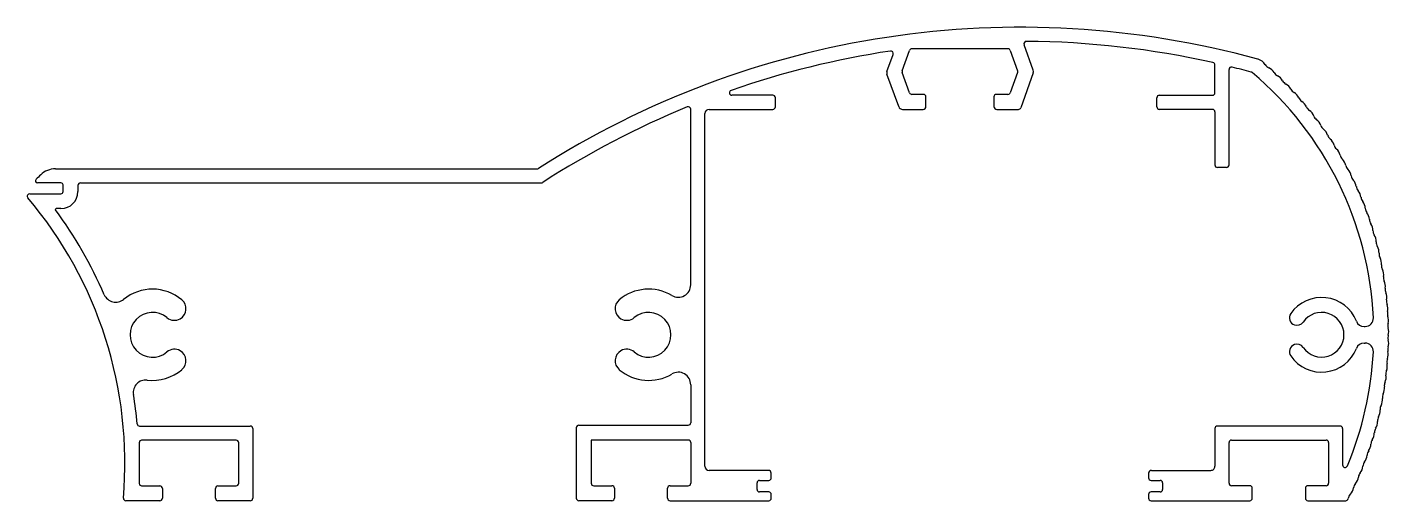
# Model space of a CAD drawing. Extents: x 477 to 641, y 693 to 750.
import ezdxf

# ---------------------------------------------------------------- set-up
doc = ezdxf.new("R2010")
doc.units = 0
doc.layers.get('0').update_dxf_attribs({"linetype": 'CONTINUOUS'})

msp = doc.modelspace()

# ---------------------------------------------------------------- linework, layer by layer
for p, q in [((582.56, 744.54), (583.45, 746.99)), ((595.32, 747.19), (583.74, 747.19)), ((595.6, 746.99), (596.49, 744.54)), ((598.38, 744.61), (597.26, 747.68)), ((580.73, 744.46), (581.47, 746.51)), ((620.27, 741.89), (620.27, 745.23)), ((582.15, 740.22), (580.73, 744.12)), ((583.45, 741.89), (582.56, 744.34)), ((596.49, 744.34), (595.6, 741.89)), ((598.38, 744.27), (596.86, 740.09)), ((621.97, 733.19), (621.97, 744.69)), ((566.98, 741.59), (562.03, 741.59)), ((567.28, 740.19), (567.28, 741.29)), ((585.13, 741.69), (583.74, 741.69)), ((585.43, 740.24), (585.43, 741.39)), ((593.63, 741.39), (593.63, 740.24)), ((595.32, 741.69), (593.93, 741.69)), ((613.27, 740.19), (613.27, 741.29)), ((613.57, 741.59), (619.97, 741.59)), ((557.08, 718.75), (557.08, 739.9)), ((558.78, 696.89), (558.78, 739.39)), ((559.28, 739.89), (566.98, 739.89)), ((582.62, 739.89), (585.08, 739.89)), ((593.98, 739.89), (596.58, 739.89)), ((619.97, 739.89), (613.57, 739.89)), ((620.27, 739.59), (620.27, 733.19)), ((480.48, 732.73), (538.57, 732.73)), ((621.67, 732.89), (620.57, 732.89)), ((481.15, 731.03), (478.32, 731.03)), ((481.4, 729.98), (481.4, 730.78)), ((483.2, 730.73), (483.2, 729.98)), ((483.5, 731.03), (539.07, 731.03)), ((477.39, 729.73), (481.15, 729.73)), ((481.15, 727.93), (480.57, 727.93)), ((638.26, 713.73), (638.38, 713.73)), ((638.26, 711.73), (638.38, 711.73)), ((557.08, 706.72), (557.08, 702.14)), ((490.64, 701.73), (503.98, 701.73)), ((504.28, 701.43), (504.28, 693.03)), ((543.28, 701.54), (543.28, 693.04)), ((543.58, 701.84), (556.78, 701.84)), ((620.27, 701.44), (620.27, 696.89)), ((635.37, 701.74), (620.57, 701.74)), ((635.67, 701.44), (635.67, 697.05)), ((490.58, 699.73), (490.58, 694.83)), ((502.28, 700.03), (490.88, 700.03)), ((502.58, 694.83), (502.58, 699.73)), ((556.78, 700.04), (545.08, 700.04)), ((545.08, 700.04), (545.08, 694.84)), ((557.08, 699.74), (557.08, 694.84)), ((621.97, 694.84), (621.97, 699.74)), ((622.27, 700.04), (633.68, 700.04)), ((633.98, 699.74), (633.98, 694.84)), ((566.43, 696.39), (559.28, 696.39)), ((566.78, 695.49), (566.78, 696.04)), ((612.27, 696.04), (612.27, 695.49)), ((612.62, 696.39), (619.77, 696.39)), ((490.88, 694.53), (493.08, 694.53)), ((500.08, 694.53), (502.28, 694.53)), ((545.38, 694.54), (547.58, 694.54)), ((554.58, 694.54), (556.78, 694.54)), ((565.08, 694.09), (565.08, 694.89)), ((565.38, 695.19), (566.48, 695.19)), ((612.57, 695.19), (613.67, 695.19)), ((613.97, 694.89), (613.97, 694.09)), ((624.47, 694.54), (622.27, 694.54)), ((633.68, 694.54), (631.48, 694.54)), ((493.08, 692.73), (488.98, 692.73)), ((493.38, 694.23), (493.38, 693.03)), ((499.78, 693.03), (499.78, 694.23)), ((503.98, 692.73), (500.08, 692.73)), ((547.58, 692.74), (543.58, 692.74)), ((547.88, 694.24), (547.88, 693.04)), ((554.28, 693.04), (554.28, 694.24)), ((554.58, 692.74), (566.48, 692.74)), ((566.48, 693.79), (565.38, 693.79)), ((566.78, 693.04), (566.78, 693.49)), ((612.27, 693.49), (612.27, 693.04)), ((613.67, 693.79), (612.57, 693.79)), ((612.57, 692.74), (624.47, 692.74)), ((624.77, 693.04), (624.77, 694.24)), ((631.18, 694.24), (631.18, 693.04)), ((631.48, 692.74), (636.04, 692.74))]:
    msp.add_line(p, q)
for centre, radius, start, end in [((596.86, 641.91), 107.87, 74.622, 122.6072), ((596.86, 641.91), 106.17, 98.5135, 109.2074), ((581.19, 746.61), 0.3, 340.0169, 98.5135), ((583.74, 746.89), 0.3, 90, 160.0169), ((595.32, 746.89), 0.3, 19.9831, 90), ((597.55, 747.78), 0.3, 89.6303, 199.9831), ((596.86, 641.91), 106.17, 77.3913, 89.6303), ((619.97, 745.23), 0.3, 0, 77.3913), ((625.07, 744.47), 1.5, 32.3856, 74.622), ((627.22, 745.84), 1.04, 212.3856, 244.3796), ((581.2, 744.29), 0.5, 160.0169, 199.9831), ((582.85, 744.44), 0.3, 160.0169, 199.9831), ((596.21, 744.44), 0.3, 340.0169, 19.9831), ((597.91, 744.44), 0.5, 340.0169, 19.9831), ((622.27, 744.69), 0.3, 76.1125, 180), ((596.86, 641.91), 106.17, 74.8209, 76.1125), ((624.58, 744.09), 0.3, 49.8837, 74.8209), ((598.23, 712.81), 41.2, 2.744, 49.8837), ((626.12, 743.54), 1.5, 31.1751, 64.3796), ((628.29, 744.86), 1.04, 211.1751, 242.4848), ((627.12, 742.6), 1.5, 29.2803, 62.4848), ((562.03, 741.89), 0.3, 109.2074, 270), ((629.34, 743.85), 1.04, 209.2803, 240.6959), ((628.09, 741.63), 1.5, 27.4208, 60.6959), ((630.35, 742.8), 1.04, 207.4208, 238.6955), ((566.98, 741.29), 0.3, 0, 90), ((583.74, 741.99), 0.3, 199.9831, 270), ((585.13, 741.39), 0.3, 0, 90), ((593.93, 741.39), 0.3, 90, 180), ((595.32, 741.99), 0.3, 270, 340.0169), ((613.57, 741.29), 0.3, 90, 180), ((619.97, 741.89), 0.3, 270, 0), ((629.03, 740.63), 1.5, 25.4909, 58.6955), ((631.32, 741.72), 1.04, 205.4909, 236.8008), ((629.93, 739.59), 1.5, 23.5962, 56.8008), ((596.86, 641.91), 106.17, 112.2497, 122.8738), ((556.78, 739.9), 0.3, 0, 112.2497), ((559.28, 739.39), 0.5, 90, 180), ((566.98, 740.19), 0.3, 270, 0), ((582.62, 740.39), 0.5, 199.9831, 270), ((585.08, 740.24), 0.35, 270, 360), ((593.98, 740.24), 0.35, 180, 270), ((596.58, 740.19), 0.3, 270, 340.0169), ((613.57, 740.19), 0.3, 180, 270), ((619.97, 739.59), 0.3, 0, 90), ((632.26, 740.61), 1.04, 203.5962, 234.9061), ((630.8, 738.53), 1.5, 21.7014, 54.9061), ((633.16, 739.47), 1.04, 201.7014, 233.0113), ((631.63, 737.44), 1.5, 19.8067, 53.0113), ((634.02, 738.3), 1.04, 199.8067, 231.1166), ((632.43, 736.32), 1.5, 17.912, 51.1166), ((634.85, 737.11), 1.04, 197.912, 229.2219), ((633.19, 735.18), 1.5, 16.0172, 49.2219), ((635.63, 735.88), 1.04, 196.0172, 227.3271), ((633.91, 734.01), 1.5, 14.1225, 47.3271), ((636.37, 734.63), 1.04, 194.1225, 225.4324), ((634.59, 732.82), 1.5, 12.2278, 45.4324), ((480.48, 730.23), 2.5, 90, 135.1168), ((538.57, 733.03), 0.3, 270, 302.6072), ((620.57, 733.19), 0.3, 180, 270), ((621.67, 733.19), 0.3, 270, 0), ((637.07, 733.36), 1.04, 192.2278, 223.5376), ((635.23, 731.61), 1.5, 10.333, 43.5376), ((478.32, 731.28), 0.25, 133.8254, 270), ((512.3, 695.88), 49.32, 132.9224, 133.8254), ((481.15, 730.78), 0.25, 0, 90), ((483.5, 730.73), 0.3, 90, 180), ((539.07, 731.33), 0.3, 270, 302.8738), ((637.73, 732.06), 1.04, 190.333, 221.6429), ((635.83, 730.37), 1.5, 8.4383, 41.6429), ((638.35, 730.75), 1.04, 188.4383, 219.7482), ((477.39, 729.43), 0.3, 90, 220.2259), ((439.36, 697.27), 49.5, 355.1195, 40.2259), ((481.15, 729.98), 0.25, 270, 0), ((481.15, 729.98), 2.05, 270, 0), ((636.39, 729.12), 1.5, 6.5435, 39.7482), ((638.92, 729.41), 1.04, 186.5435, 217.8534), ((480.57, 727.83), 0.1, 90, 216.5647), ((439.36, 697.27), 51.2, 23.3337, 36.5647), ((636.91, 727.85), 1.5, 4.6488, 37.8534), ((639.44, 728.06), 1.04, 184.6488, 215.9587), ((637.39, 726.56), 1.5, 2.7541, 35.9587), ((639.93, 726.69), 1.04, 182.7541, 214.064), ((637.82, 725.26), 1.5, 0.8593, 34.064), ((640.36, 725.3), 1.04, 180.8593, 212.1692), ((638.21, 723.95), 1.5, 358.9646, 32.1692), ((640.75, 723.9), 1.04, 178.9646, 210.2745), ((638.56, 722.62), 1.5, 357.0699, 30.2745), ((641.1, 722.49), 1.04, 177.0699, 208.3798), ((638.86, 721.28), 1.5, 355.1751, 28.3798), ((641.39, 721.07), 1.04, 175.1751, 206.485), ((639.12, 719.93), 1.5, 353.2804, 26.485), ((641.64, 719.63), 1.04, 173.2804, 204.5903), ((639.33, 718.58), 1.5, 351.3857, 24.5903), ((487.75, 718.15), 1.5, 203.3337, 309.3815), ((492.19, 712.73), 5.5, 49.9661, 129.3815), ((551.99, 712.73), 5.5, 59.2201, 130.0339), ((555.58, 718.75), 1.5, 239.2201, 0), ((641.84, 718.2), 1.04, 171.3857, 202.6955), ((639.5, 717.21), 1.5, 349.4909, 22.6955), ((494.83, 715.87), 1.4, 300, 49.9661), ((549.36, 715.87), 1.4, 130.0339, 240), ((633.13, 712.73), 4.5, 21.3237, 145.5225), ((642, 716.75), 1.04, 169.4909, 200.8008), ((639.62, 715.85), 1.5, 347.5962, 20.8008), ((492.19, 712.73), 2.7, 49.9661, 310.0339), ((494.83, 715.87), 1.4, 229.9661, 300), ((549.36, 715.87), 1.4, 240, 310.0339), ((551.99, 712.73), 2.7, 229.9661, 130.0339), ((630.16, 714.77), 0.9, 145.5225, 250), ((630.16, 714.77), 0.9, 250, 325.5225), ((633.13, 712.73), 2.7, 214.4775, 145.5225), ((638.26, 714.73), 1, 201.3237, 270), ((638.38, 714.73), 1, 270, 2.744), ((642.1, 715.3), 1.04, 167.5962, 198.9061), ((639.7, 714.48), 1.5, 345.7014, 18.9061), ((642.16, 713.85), 1.04, 165.7014, 197.0113), ((642.17, 712.4), 1.04, 163.8067, 195.1166), ((639.73, 713.11), 1.5, 343.8067, 17.0113), ((494.83, 709.6), 1.4, 60, 130.0339), ((494.83, 709.6), 1.4, 310.0339, 60), ((549.36, 709.6), 1.4, 120, 229.9661), ((549.36, 709.6), 1.4, 49.9661, 120), ((630.16, 710.7), 0.9, 110, 214.4775), ((633.13, 712.73), 4.5, 214.4775, 338.6763), ((630.16, 710.7), 0.9, 34.4775, 110), ((638.26, 710.73), 1, 90, 158.6763), ((638.38, 710.73), 1, 357.0405, 90), ((642.14, 710.94), 1.04, 161.912, 193.2219), ((639.72, 711.73), 1.5, 341.912, 15.1166), ((598.23, 712.81), 41.2, 337.3422, 357.0405), ((639.56, 708.99), 1.5, 338.1225, 11.3271), ((642.05, 709.49), 1.04, 160.0172, 191.3271), ((639.66, 710.36), 1.5, 340.0172, 13.2219), ((492.19, 712.73), 5.5, 263.2468, 310.0339), ((551.99, 712.73), 5.5, 229.9661, 300.7799), ((555.58, 706.72), 1.5, 0, 120.7799), ((639.41, 707.63), 1.5, 336.2278, 9.4324), ((641.92, 708.05), 1.04, 158.1225, 189.4324), ((491.37, 705.78), 1.5, 83.2468, 189.2947), ((639.21, 706.27), 1.5, 334.333, 7.5376), ((641.73, 706.6), 1.04, 156.2278, 187.5376), ((439.36, 697.27), 51.2, 5.3067, 9.2947), ((641.23, 703.74), 1.04, 152.4383, 183.7482), ((638.98, 704.92), 1.5, 332.4383, 5.6429), ((641.51, 705.17), 1.04, 154.333, 185.6429), ((640.91, 702.33), 1.04, 150.5435, 181.8534), ((638.69, 703.58), 1.5, 330.5435, 3.7482), ((490.64, 702.03), 0.3, 185.3067, 270), ((503.98, 701.43), 0.3, 360, 90), ((543.58, 701.54), 0.3, 90, 180), ((556.78, 702.14), 0.3, 270, 0), ((620.57, 701.44), 0.3, 90, 180), ((635.37, 701.44), 0.3, 360, 90), ((637.99, 700.92), 1.5, 326.7541, 359.9587), ((640.54, 700.92), 1.04, 148.6488, 179.9587), ((638.37, 702.24), 1.5, 328.6488, 1.8534), ((490.88, 699.73), 0.3, 90, 180), ((502.28, 699.73), 0.3, 0, 90), ((556.78, 699.74), 0.3, 0, 90), ((622.27, 699.74), 0.3, 90, 180), ((633.68, 699.74), 0.3, 0, 90), ((637.58, 699.61), 1.5, 324.8593, 358.064), ((640.12, 699.53), 1.04, 146.7541, 178.064), ((637.12, 698.32), 1.5, 322.9646, 356.1692), ((639.66, 698.15), 1.04, 144.8593, 176.1692), ((559.28, 696.89), 0.5, 180, 270), ((566.43, 696.04), 0.35, 0, 90), ((612.62, 696.04), 0.35, 90, 180), ((619.77, 696.89), 0.5, 270, 0.0008), ((635.97, 697.05), 0.3, 180, 337.3422), ((638.6, 695.45), 1.04, 141.0699, 172.3798), ((636.62, 697.04), 1.5, 321.0699, 354.2745), ((639.15, 696.79), 1.04, 142.9646, 174.2745), ((490.88, 694.83), 0.3, 180, 270), ((493.08, 694.23), 0.3, 0, 90), ((500.08, 694.23), 0.3, 90, 180), ((502.28, 694.83), 0.3, 270, 360), ((545.38, 694.84), 0.3, 180, 270), ((547.58, 694.24), 0.3, 0, 90), ((554.58, 694.24), 0.3, 90, 180), ((556.78, 694.84), 0.3, 270, 360), ((565.38, 694.89), 0.3, 90, 180), ((566.48, 695.49), 0.3, 270, 0), ((612.57, 695.49), 0.3, 180, 270), ((613.67, 694.89), 0.3, 360, 90), ((622.27, 694.84), 0.3, 180, 270), ((624.47, 694.24), 0.3, 0, 90), ((631.48, 694.24), 0.3, 90, 180), ((633.68, 694.84), 0.3, 270, 0), ((638, 694.12), 1.04, 139.1751, 170.485), ((636.08, 695.78), 1.5, 319.1751, 352.3798), ((488.98, 693.03), 0.3, 175.1195, 270), ((493.08, 693.03), 0.3, 270, 0), ((500.08, 693.03), 0.3, 180, 270), ((503.98, 693.03), 0.3, 270, 0), ((543.58, 693.04), 0.3, 180, 270), ((547.58, 693.04), 0.3, 270, 0), ((554.58, 693.04), 0.3, 180, 270), ((565.38, 694.09), 0.3, 180, 270), ((566.48, 693.49), 0.3, 360, 90), ((566.48, 693.04), 0.3, 270, 0), ((612.57, 693.49), 0.3, 90, 180), ((612.57, 693.04), 0.3, 180, 270), ((613.67, 694.09), 0.3, 270, 360), ((624.47, 693.04), 0.3, 270, 0), ((631.48, 693.04), 0.3, 180, 270), ((636.04, 693.04), 0.3, 270, 350.4439), ((637.36, 692.82), 1.04, 137.2804, 170.4439), ((635.5, 694.54), 1.5, 317.2804, 350.485)]:
    msp.add_arc(centre, radius, start, end)

doc.saveas('drawing.dxf')
